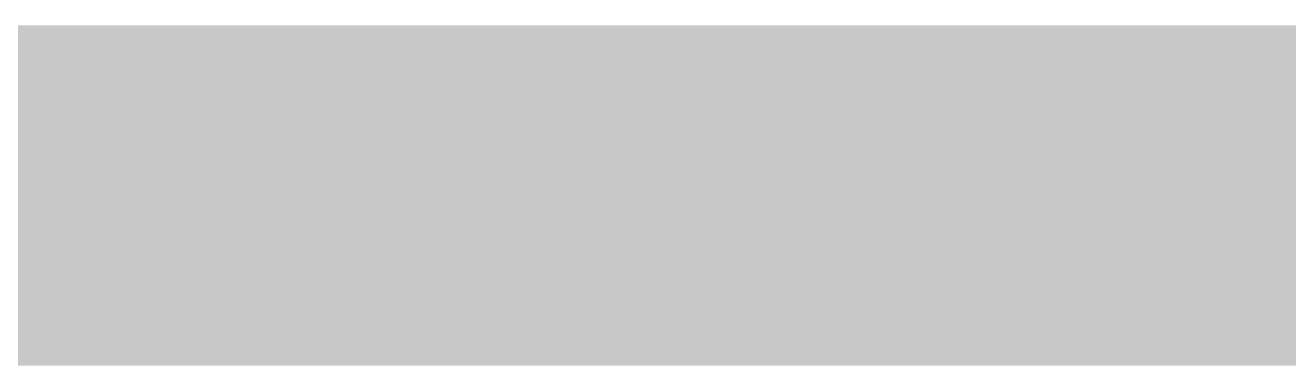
# Model space of a CAD drawing. Header units: inches. Extents: x -103 to 137, y -40 to 49.
# Drawn here: x -15.085 to -10.658, y -10.51 to -9.316 of the extents above; entities that cross this region are included whole.
import ezdxf

# ---------------------------------------------------------------- set-up
doc = ezdxf.new("R2010")
doc.units = ezdxf.units.IN
doc.header["$MEASUREMENT"] = 0
for name, color, linetype in [('BottomSolder', 6, 'Continuous'), ('MidLayer1', 16, 'Continuous'), ('MultiLayer', 9, 'Continuous'), ('TopSolder', 216, 'Continuous'), ('ViaHoleLayer', 16, 'Continuous')]:
    doc.layers.add(name, color=color, linetype=linetype)

msp = doc.modelspace()

# ---------------------------------------------------------------- linework, layer by layer
at = {"layer": 'BottomSolder', "const_width": 0.4016}
for points in [[(-13.889, -10.0022, 1), (-13.4874, -10.0022, 1)], [(-11.6792, -10.1038, 1), (-11.2776, -10.1038, 1)]]:
    msp.add_lwpolyline(points, format="xyb", close=True, dxfattribs=at)
at = {"layer": 'MidLayer1', "const_width": 0.3}
for points in [[(-13.8382, -10.0022, 1), (-13.5382, -10.0022, 1)], [(-11.6284, -10.1038, 1), (-11.3284, -10.1038, 1)]]:
    msp.add_lwpolyline(points, format="xyb", close=True, dxfattribs=at)
at = {"layer": 'MultiLayer', "const_width": 0.3}
for points in [[(-13.8382, -10.0022, 1), (-13.5382, -10.0022, 1)], [(-11.6284, -10.1038, 1), (-11.3284, -10.1038, 1)]]:
    msp.add_lwpolyline(points, format="xyb", close=True, dxfattribs=at)
at = {"layer": 'TopSolder', "const_width": 0.4016}
for points in [[(-13.889, -10.0022, 1), (-13.4874, -10.0022, 1)], [(-11.6792, -10.1038, 1), (-11.2776, -10.1038, 1)]]:
    msp.add_lwpolyline(points, format="xyb", close=True, dxfattribs=at)
at = {"layer": 'TopSolder'}
msp.add_solid([(-1.1152, -10.5102), (-1.1152, -9.3164), (-15.5424, -10.5102), (-15.5424, -9.3164)], dxfattribs=at)
at = {"layer": 'ViaHoleLayer', "const_width": 0.15}
for points in [[(-13.7632, -10.0022, 1), (-13.6132, -10.0022, 1)], [(-11.5534, -10.1038, 1), (-11.4034, -10.1038, 1)]]:
    msp.add_lwpolyline(points, format="xyb", close=True, dxfattribs=at)

doc.saveas('drawing.dxf')
